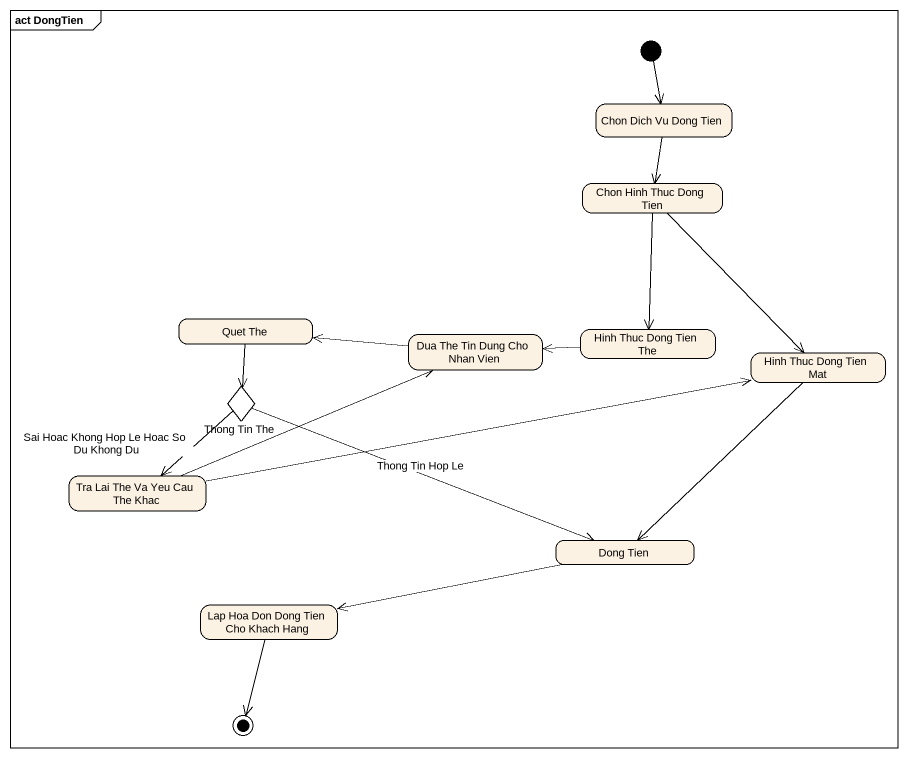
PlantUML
@startuml
mainframe act DongTien
hide empty description
state "Chon Dich Vu Dong Tien" as Chon_Dich_Vu_Dong_Tien
state "Chon Hinh Thuc Dong Tien" as Chon_Hinh_Thuc_Dong_Tien
state "Quet The" as Quet_The
state "Dua The Tin Dung Cho Nhan Vien" as Dua_The_Tin_Dung_Cho_Nhan
state "Hinh Thuc Dong Tien The" as Hinh_Thuc_Dong_Tien_The
state "Hinh Thuc Dong Tien Mat" as Hinh_Thuc_Dong_Tien_Mat
state "Thong Tin The" as Thong_Tin_The <<choice>>
state "Tra Lai The Va Yeu Cau The Khac" as Tra_Lai_The_Va_Yeu_Cau_The
state "Dong Tien" as Dong_Tien
state "Lap Hoa Don Dong Tien Cho Khach Hang" as Lap_Hoa_Don_Dong_Tien_Cho
[*] --> Chon_Dich_Vu_Dong_Tien
Chon_Dich_Vu_Dong_Tien --> Chon_Hinh_Thuc_Dong_Tien
Chon_Hinh_Thuc_Dong_Tien --> Hinh_Thuc_Dong_Tien_The
Chon_Hinh_Thuc_Dong_Tien --> Hinh_Thuc_Dong_Tien_Mat
Quet_The --> Thong_Tin_The
Dua_The_Tin_Dung_Cho_Nhan -left-> Quet_The
Hinh_Thuc_Dong_Tien_The -left-> Dua_The_Tin_Dung_Cho_Nhan
Hinh_Thuc_Dong_Tien_Mat --> Dong_Tien
Thong_Tin_The --> Tra_Lai_The_Va_Yeu_Cau_The : Sai Hoac Khong Hop Le Hoac So Du Khong Du
Thong_Tin_The -right-> Dong_Tien : Thong Tin Hop Le
Tra_Lai_The_Va_Yeu_Cau_The -right-> Dua_The_Tin_Dung_Cho_Nhan
Tra_Lai_The_Va_Yeu_Cau_The -right-> Hinh_Thuc_Dong_Tien_Mat
Dong_Tien -left-> Lap_Hoa_Don_Dong_Tien_Cho
Lap_Hoa_Don_Dong_Tien_Cho --> [*]
@enduml
